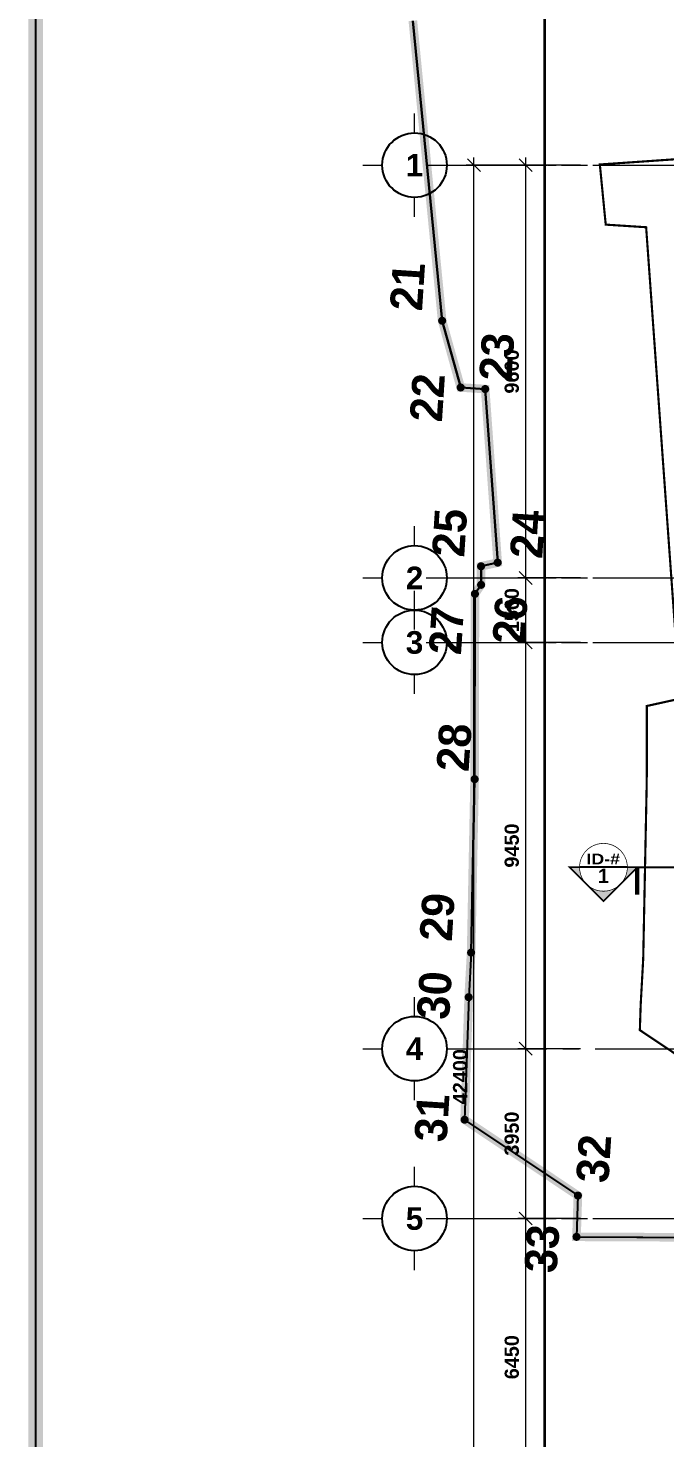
# Model space of a CAD drawing. Header units: millimetres. Extents: x -100356 to 314685, y 446 to 1273965.
# Drawn here: x 17056 to 31847, y 804968 to 837754 of the extents above; entities that cross this region are included whole.
import ezdxf
from ezdxf.enums import TextEntityAlignment as Align
from ezdxf.xclip import XClip

# ---------------------------------------------------------------- set-up
doc = ezdxf.new("R2010")
doc.units = ezdxf.units.MM
doc.header["$XCLIPFRAME"] = 2
for name, pattern in [('20180221 BF$0$Core - tb$0$HIDDEN', [0.375, 0.25, -0.125]), ('20180221 BF$0$DASHDOT', [1, 0.5, -0.25, 0, -0.25]), ('CENTER', [2, 1.25, -0.25, 0.25, -0.25]), ('DASHED', [0.75, 0.5, -0.25]), ('DASHED2', [0.375, 0.25, -0.125]), ('gf$0$CENTER2', [28.574999999999996, 19.05, -3.174999999999999, 3.174999999999999, -3.174999999999999]), ('gf$0$Kume - Grid Line', [10.5, 5.999999999999999, -1.25, 2, -1.25])]:
    doc.linetypes.add(name, pattern=pattern)
doc.layers.get('DEFPOINTS').update_dxf_attribs({"lineweight": 13})
for name, color, linetype in [('20180221 BF$0$10', 1, 'Continuous'), ('20180221 BF$0$sohieu_diem', 2, 'Continuous'), ('20180221 BF$0$TREE', 99, 'Continuous')]:
    doc.layers.add(name, color=color, linetype=linetype)
for name, color, linetype, lineweight in [('20180221 BF$0$setback', 1, 'Continuous', 13), ('20180330-Ascent Plaza-TP-Ban ve so bo$0$KÍNH', 150, 'Continuous', 9), ('A.Concrete', 7, 'Continuous', 25), ('gf$0$A.Axis', 251, 'gf$0$CENTER2', 13), ('GJ', 1, 'Continuous', 13), ('LDIM OUT', 250, 'Continuous', 13), ('LGI', 250, 'CENTER', 9), ('luoicot', 30, 'Continuous', 13), ('net thay', 137, 'Continuous', 15), ('TEXT', 6, 'Continuous', 20), ('TXT', 1, 'Continuous', 25)]:
    doc.layers.add(name, color=color, linetype=linetype, lineweight=lineweight)
doc.layers.add('@area depoint', color=8, linetype='Continuous', lineweight=35, plot=False)
doc.styles.add('20180221 BF$0$VAPTIMN', font='VNI-Aptima-Bold.TTF')
doc.styles.add('ARIAL', font='Font - TrueType - Arial Bold.ttf')
doc.styles.add('PSDG - Title', font='seguisb_0.ttf', dxfattribs={"height": 2.5})
doc.dimstyles.new('TL 150 OUT', dxfattribs={"dimscale": 150, "dimtxt": 2.2, "dimasz": 2, "dimexe": 1.2, "dimexo": 1.5, "dimgap": 1, "dimtad": 1, "dimdec": 0, "dimdsep": 46, "dimtxsty": 'ARIAL', "dimblk": 'OBLIQUE', "dimcen": 2, "dimdle": 1.2, "dimclrd": 256, "dimclre": 256, "dimclrt": 4, "dimaunit": 1, "dimadec": 0, "dimazin": 0, "dimtfac": 1, "dimtdec": 0, "dimtix": 1, "dimtmove": 2, "dimatfit": 3, "dimfxl": 1, "dimtolj": 1, "dimtzin": 0, "dimarcsym": 0})

# ---------------------------------------------------------------- blocks, each defined once
blk = doc.blocks.new('SITE')
at = {"layer": 'GJ', "color": 2, "linetype": 'DASHED2', "ltscale": 200, "const_width": 50, "elevation": -1.948401880183878e-06}
blk.add_lwpolyline([(-42929.46422483271, 10452.99218759465), (-42963.68533213378, 14461.42351759918), (-42977.64461847069, 21429.17296979565), (-50431.95027141494, 21462.52809267398), (-51659.36787492427, 22285.00503719051), (-51639.99238633085, 22871.99381939694), (-51581.4352332644, 23936.57181237929), (-51498.9287116832, 28075.96218796045), (-51495.68302825611, 29824.35185653309), (-50725.33374896401, 29994.35923540604), (-51513.31995665643, 40959.14070212323), (-52452.17168339575, 41019.84180240822), (-52588.71098366374, 42418.67188243719), (-48449.4251354055, 42705.30138665717), (-47305.72664544731, 42675.08318179497), (-44663.63229239447, 42637.51076691056), (-38719.1918957046, 42656.10663358861), (-35209.13193755236, 42660.46846675558), (-34095.90027281136, 42670.90452164086), (-29878.63724851527, 42740.08829556103), (-25969.8822123002, 42803.69467001787)], dxfattribs=at)
blk = doc.blocks.new('*U593')
h = blk.add_hatch(color=256)
h.paths.add_polyline_path([(0, 7.857724105935461), (-3.928862052967588, 3.928862052967673, -0.1989123673796585), (0, 5.556249999999977, -0.198912367379657), (3.928862052967816, 3.928862052967673)])
h.paths.add_polyline_path([(3.928862052967816, 3.928862052967673, -0.198912367379657), (5.556250000000091, -8.526512829121202e-14), (7.857724105935404, -8.526512829121202e-14)])
h.paths.add_polyline_path([(-3.928862052967588, 3.928862052967673), (-7.857724105935404, -5.684341886080801e-14), (-5.556249999999864, -5.684341886080801e-14, -0.1989123673796553)])
at = {"color": 1}
blk.add_line((5.556250000000091, -5.684341886080801e-14), (-5.556249999999864, -5.684341886080801e-14), dxfattribs=at)
for points, const_width in [([(-5.556249999999864, -5.684341886080801e-14), (-7.857724105935404, -5.684341886080801e-14), (0, 7.857724105935461), (7.857724105935404, -8.526512829121202e-14), (5.556250000000091, -8.526512829121202e-14)], 0.396875), ([(7.857724291711129, 6.349999999999937), (7.857724291711129, -8.414203706630119e-14)], 1)]:
    blk.add_lwpolyline(points, dxfattribs=dict(const_width=const_width))
at = {"const_width": 0.1666666666666667}
blk.add_lwpolyline([(-5.556249999999864, -5.684341886080801e-14, -0.414213562373093), (0, 5.556249999999977, -0.414213562373093), (5.556250000000091, -5.684341886080801e-14, -0.414213562373093), (0, -5.556250000000034, -0.414213562373093), (-5.556249999999864, -5.684341886080801e-14, -1.04137911763819)], format="xyb", dxfattribs=at)
at = {"linetype": 'DASHED', "ltscale": 2, "const_width": 0.1}
blk.add_lwpolyline([(5.556250000000091, -5.684341886080801e-14), (7.857724291711129, -8.414203706630119e-14)], dxfattribs=at)
at = {"color": 2, "style": 'PSDG - Title'}
blk.add_attdef('#', text='', height=2.38125, dxfattribs=at).set_placement((0, 1.984374999999943), align=Align.MIDDLE_CENTER)
at = {"color": 2, "style": 'PSDG - Title', "width": 0.9987463435018806}
blk.add_attdef('A100', text='', height=2.38125, dxfattribs=at).set_placement((-3.96875, -3.17500000000004), (3.96875, -3.17500000000004), align=Align.FIT)
blk = doc.blocks.new('SECTION SYMBOL 2')
at = {"layer": 'TXT', "linetype": '20180221 BF$0$Core - tb$0$HIDDEN', "ltscale": 300, "const_width": 50, "elevation": -6.835362139881934e-05}
blk.add_lwpolyline([(76548.48422347303, -10458.68539390172), (-5470.140178640315, -10458.68539390172), (-5470.140178640315, -5227.792374822719), (-37733.1129112466, -5227.792393400334)], dxfattribs=at)
at = {"layer": 'TXT'}
ref = blk.add_blockref('*U593', (-38518.88534041774, -5227.792374822719, -6.835362139881934e-05), dxfattribs=dict(at, xscale=-100, yscale=100, zscale=100, rotation=180))
ref.add_attrib('#', '1', dxfattribs={"layer": '0', "color": 2, "height": 333.3333333333334, "style": 'ARIAL'}).set_placement((-38518.88534041774, -5427.594131305988, -6.835362139881934e-05), align=Align.MIDDLE_CENTER)
ref.add_attrib('A100', 'ID-#', dxfattribs={"layer": '0', "color": 2, "height": 250, "style": 'ARIAL', "width": 1.186701743827141}).set_placement((-38915.76034041774, -5160.292374822719, -6.835362139881934e-05), (-38132.78812915116, -5160.292374822719, -6.835362139881934e-05), align=Align.FIT)
blk = doc.blocks.new('_Oblique')
at = {"color": 0, "linetype": 'ByBlock', "lineweight": -2}
blk.add_line((-0.5, -0.5), (0.5, 0.5), dxfattribs=at)
blk = doc.blocks.new('*D493')
at = {"layer": 'DEFPOINTS', "color": 0, "ltscale": 1000, "transparency": 16777216}
for p in [(2128.778208641686, 9599.999999999973), (3628.778208641686, 9599.999999999973), (2128.778208641686, -2.637534635141493e-11)]:
    blk.add_point(p, dxfattribs=at)
at = {"layer": 'LDIM OUT', "lineweight": -2, "ltscale": 1000, "transparency": 16777216}
for p, q in [((2353.778208641686, 9599.999999999973), (3808.778208641686, 9599.999999999973)), ((3628.778208641689, -180.0000000000262), (3628.778208641686, 9779.999999999973)), ((2353.778208641686, -2.633916359179721e-11), (3808.778208641689, -2.610518174626926e-11))]:
    blk.add_line(p, q, dxfattribs=at)
at = {"layer": 'LDIM OUT', "lineweight": -2, "ltscale": 1000, "transparency": 16777216, "xscale": 300, "yscale": 300, "zscale": 300}
for p, rotation in [((3628.778208641686, 9599.999999999973), 90), ((3628.778208641689, -2.613412795396344e-11), 270)]:
    blk.add_blockref('_Oblique', p, dxfattribs=dict(at, rotation=rotation))
at = {"layer": 'LDIM OUT', "color": 4, "ltscale": 1000, "transparency": 16777216, "insert": (3947.267294589847, 4799.999999999972), "char_height": 330, "attachment_point": 5, "rotation": 270, "style": 'ARIAL'}
blk.add_mtext('\\A1;9600', dxfattribs=at)
blk = doc.blocks.new('*D494')
at = {"layer": 'DEFPOINTS', "color": 0, "ltscale": 1000, "transparency": 16777216}
for p in [(2128.778208641686, 11099.99999999998), (3628.778208641686, 11099.99999999998), (2128.778208641686, 9599.999999999973)]:
    blk.add_point(p, dxfattribs=at)
at = {"layer": 'LDIM OUT', "lineweight": -2, "ltscale": 1000, "transparency": 16777216}
for p, q in [((3628.778208641686, 9419.999999999973), (3628.778208641686, 11279.99999999998)), ((2353.778208641686, 11099.99999999998), (3808.778208641686, 11099.99999999998)), ((2353.778208641686, 9599.999999999973), (3808.778208641686, 9599.999999999973))]:
    blk.add_line(p, q, dxfattribs=at)
at = {"layer": 'LDIM OUT', "lineweight": -2, "ltscale": 1000, "transparency": 16777216, "xscale": 300, "yscale": 300, "zscale": 300}
for p, rotation in [((3628.778208641686, 11099.99999999998), 90), ((3628.778208641686, 9599.999999999973), 270)]:
    blk.add_blockref('_Oblique', p, dxfattribs=dict(at, rotation=rotation))
at = {"layer": 'LDIM OUT', "color": 4, "ltscale": 1000, "transparency": 16777216, "insert": (3947.267294589847, 10349.99999999997), "char_height": 330, "attachment_point": 5, "rotation": 270, "style": 'ARIAL'}
blk.add_mtext('\\A1;1500', dxfattribs=at)
blk = doc.blocks.new('*D495')
at = {"layer": 'DEFPOINTS', "color": 0, "ltscale": 1000, "transparency": 16777216}
for p in [(2128.778208641802, 20550.00148243186), (3628.778208641686, 20550.00148243186), (2128.778208641686, 11099.99999999998)]:
    blk.add_point(p, dxfattribs=at)
at = {"layer": 'LDIM OUT', "lineweight": -2, "ltscale": 1000, "transparency": 16777216}
for p, q in [((3628.778208641689, 10919.99999999998), (3628.778208641686, 20730.00148243186)), ((2353.778208641802, 20550.00148243186), (3808.778208641686, 20550.00148243186)), ((2353.778208641686, 11099.99999999998), (3808.778208641689, 11099.99999999998))]:
    blk.add_line(p, q, dxfattribs=at)
at = {"layer": 'LDIM OUT', "lineweight": -2, "ltscale": 1000, "transparency": 16777216, "xscale": 300, "yscale": 300, "zscale": 300}
for p, rotation in [((3628.778208641686, 20550.00148243186), 90), ((3628.778208641689, 11099.99999999998), 270)]:
    blk.add_blockref('_Oblique', p, dxfattribs=dict(at, rotation=rotation))
at = {"layer": 'LDIM OUT', "color": 4, "ltscale": 1000, "transparency": 16777216, "insert": (3947.267294589849, 15825.00074121592), "char_height": 330, "attachment_point": 5, "rotation": 270, "style": 'ARIAL'}
blk.add_mtext('\\A1;9450', dxfattribs=at)
blk = doc.blocks.new('*D496')
at = {"layer": 'DEFPOINTS', "color": 0, "ltscale": 1000, "transparency": 16777216}
for p in [(2128.778208641802, 24500.00148243185), (3628.778208641686, 24500.00148243185), (2128.778208641802, 20550.00148243186)]:
    blk.add_point(p, dxfattribs=at)
at = {"layer": 'LDIM OUT', "lineweight": -2, "ltscale": 1000, "transparency": 16777216}
for p, q in [((3628.778208641687, 20370.00148243186), (3628.778208641686, 24680.00148243185)), ((2353.778208641802, 24500.00148243185), (3808.778208641686, 24500.00148243185)), ((2353.778208641802, 20550.00148243186), (3808.778208641687, 20550.00148243186))]:
    blk.add_line(p, q, dxfattribs=at)
at = {"layer": 'LDIM OUT', "lineweight": -2, "ltscale": 1000, "transparency": 16777216, "xscale": 300, "yscale": 300, "zscale": 300}
for p, rotation in [((3628.778208641686, 24500.00148243185), 90), ((3628.778208641687, 20550.00148243186), 270)]:
    blk.add_blockref('_Oblique', p, dxfattribs=dict(at, rotation=rotation))
at = {"layer": 'LDIM OUT', "color": 4, "ltscale": 1000, "transparency": 16777216, "insert": (3947.379845749469, 22525.00148243185), "char_height": 330, "attachment_point": 5, "rotation": 270, "style": 'ARIAL'}
blk.add_mtext('\\A1;3950', dxfattribs=at)
blk = doc.blocks.new('*D497')
at = {"layer": 'DEFPOINTS', "color": 0, "ltscale": 1000, "transparency": 16777216}
for p in [(2128.778208641802, 30950.00148243186), (3628.778208641686, 30950.00148243186), (2128.778208641802, 24500.00148243185)]:
    blk.add_point(p, dxfattribs=at)
at = {"layer": 'LDIM OUT', "lineweight": -2, "ltscale": 1000, "transparency": 16777216}
for p, q in [((2353.778208641802, 30950.00148243186), (3808.778208641686, 30950.00148243186)), ((3628.778208641688, 24320.00148243185), (3628.778208641686, 31130.00148243186)), ((2353.778208641802, 24500.00148243185), (3808.778208641688, 24500.00148243185))]:
    blk.add_line(p, q, dxfattribs=at)
at = {"layer": 'LDIM OUT', "lineweight": -2, "ltscale": 1000, "transparency": 16777216, "xscale": 300, "yscale": 300, "zscale": 300}
for p, rotation in [((3628.778208641686, 30950.00148243186), 90), ((3628.778208641688, 24500.00148243185), 270)]:
    blk.add_blockref('_Oblique', p, dxfattribs=dict(at, rotation=rotation))
at = {"layer": 'LDIM OUT', "color": 4, "ltscale": 1000, "transparency": 16777216, "insert": (3947.267294589853, 27725.00148243185), "char_height": 330, "attachment_point": 5, "rotation": 270, "style": 'ARIAL'}
blk.add_mtext('\\A1;6450', dxfattribs=at)
blk = doc.blocks.new('*D509')
at = {"layer": 'DEFPOINTS', "color": 0, "ltscale": 1000, "transparency": 16777216}
for p in [(2128.778208641802, 42399.99999896496), (2128.778208641686, -2.637534635141493e-11), (4828.778208641861, -2.594115323600221e-11)]:
    blk.add_point(p, dxfattribs=at)
at = {"layer": 'LDIM OUT', "lineweight": -2, "ltscale": 1000, "transparency": 16777216}
for p, q in [((2353.778208641802, 42399.99999896496), (5008.778208641852, 42399.99999896496)), ((4828.778208641852, 42579.99999896496), (4828.778208641861, -180.0000000000259)), ((2353.778208641686, -2.633916359179721e-11), (5008.778208641861, -2.591220702830803e-11))]:
    blk.add_line(p, q, dxfattribs=at)
at = {"layer": 'LDIM OUT', "lineweight": -2, "ltscale": 1000, "transparency": 16777216, "xscale": 300, "yscale": 300, "zscale": 300}
for p, rotation in [((4828.778208641852, 42399.99999896496), 90), ((4828.778208641861, -2.594115323600221e-11), 270)]:
    blk.add_blockref('_Oblique', p, dxfattribs=dict(at, rotation=rotation))
at = {"layer": 'LDIM OUT', "color": 4, "ltscale": 1000, "transparency": 16777216, "insert": (5147.267294590019, 21199.99999948246), "char_height": 330, "attachment_point": 5, "rotation": 270, "style": 'ARIAL'}
blk.add_mtext('\\A1;42400', dxfattribs=at)
blk = doc.blocks.new('BLOCK TRUC')
for p, q in [((-0.0001305016048718244, 499.9999999999818), (-0.0002088025503326207, 799.9999999999709)), ((499.9999999999709, 0.0001305015721300151), (800, 0.0002088025175908115)), ((-799.9999999999127, -0.0002088025212287903), (-499.9999999999709, -0.0001305015794059727)), ((0.0002088025212287903, -800.0000000000327), (0.0001305016339756548, -499.9999999999818))]:
    blk.add_line(p, q)
at = {"lineweight": 25}
blk.add_circle((0, 0), 500, dxfattribs=at)
at = {"style": 'ARIAL'}
blk.add_attdef('1-2', text='', height=350, rotation=1.495437902262523e-05, dxfattribs=at).set_placement((0, 0), align=Align.MIDDLE_CENTER)
blk = doc.blocks.new('20180221 BF$0$hientrang')
at = {"layer": '20180221 BF$0$10', "color": 1, "linetype": 'Continuous'}
for p, q in [((-71608.37706440318, 106511.7644104952, -1.66046221314579e-06), (-64686.94851467509, 107632.981085066, -1.446012014104053e-06)), ((-77899.85688678871, 105349.7482127215, -1.85614663636946e-06), (-82200.19609031215, 105085.2057113125, -1.987110874508745e-06)), ((-86230.42128909775, 104910.3204710137, -2.109464309108457e-06), (-82200.19609031215, 105085.2057113125, -1.987110874508745e-06))]:
    blk.add_line(p, q, dxfattribs=at)
at = {"layer": '20180221 BF$0$10', "color": 1}
for p, q in [((-64686.94851514074, 107632.9810850667, -1.44601201411808e-06), (-71608.37706451997, 106511.7644102626, -1.660462213150533e-06)), ((-71608.37706451997, 106511.7644102626, -1.660462213150533e-06), (-73129.04848191817, 105983.6939227391, -1.709061617132139e-06)), ((-73129.04848191817, 105983.6939227391, -1.709061617132139e-06), (-73129.77188895695, 105413.6943814919, -1.712085123098728e-06)), ((-77899.85688690498, 105349.7482127211, -1.85614663637297e-06), (-82200.19610032463, 105085.2057108592, -1.987110874812796e-06)), ((-77680.02205133095, 105219.4691080273, -1.850208986678173e-06), (-77899.85688690498, 105349.7482127211, -1.85614663637297e-06)), ((-77249.98432364347, 105248.9233555457, -1.837096649678159e-06), (-77680.02205133095, 105219.4691080273, -1.850208986678173e-06)), ((-77140.46668372146, 104868.7840568245, -1.835798709715267e-06), (-77249.98432364347, 105248.9233555457, -1.837096649678159e-06)), ((-73129.77188895695, 105413.6943814919, -1.712085123098728e-06), (-77140.46668372146, 104868.7840568245, -1.835798709715267e-06)), ((-82200.19610032463, 105085.2057108592, -1.987110874812796e-06), (-86230.4212903785, 104910.3204707825, -2.109464309148261e-06)), ((-90120.54506992339, 104815.2574872074, -2.227176069403703e-06), (-91714.02121970389, 102077.2776187775, -2.289606850795287e-06)), ((-87270.43313768192, 104901.6403793791, -2.140846035044285e-06), (-90120.54506992339, 104815.2574872074, -2.227176069403703e-06)), ((-86230.4212903785, 104910.3204707825, -2.109464309148261e-06), (-87270.43313768192, 104901.6403793791, -2.140846035044285e-06)), ((-91714.02121970389, 102077.2776187775, -2.289606850795287e-06), (-92674.05852058274, 102048.4960128912, -2.31868476618775e-06)), ((-92674.05852058274, 102048.4960128912, -2.31868476618775e-06), (-92311.86399953536, 95898.03138566099, -2.340161023083886e-06))]:
    blk.add_line(p, q, dxfattribs=at)
at = {"layer": '20180221 BF$0$10', "color": 1, "linetype": 'Continuous'}
for points, elevation in [([(-77899.85688678871, 105349.7482127215), (-77680.02205156442, 105219.4691077947), (-77249.98432375991, 105248.9233555457), (-77140.46668383805, 104868.7840565916), (-73129.77188895643, 105413.6943817251), (-73129.04848191817, 105983.6939227391), (-71608.37706440318, 106511.7644104952)], -1.66046221314579e-06), ([(-90120.5450698068, 104815.2574872069), (-91714.02121958748, 102077.2776187773), (-92674.05852046615, 102048.496012891), (-92311.86399965186, 95898.03138566134)], -2.340161023087396e-06), ([(-86230.42128909775, 104910.3204710137), (-87270.43314280378, 104901.6403796183), (-90120.5450698068, 104815.2574872069)], -2.227176069400193e-06)]:
    blk.add_lwpolyline(points, dxfattribs=dict(at, elevation=elevation))
at = {"layer": '20180221 BF$0$setback', "color": 1, "linetype": '20180221 BF$0$DASHDOT', "ltscale": 200, "const_width": 199.9999999999989, "elevation": -1.53136088444266e-06}
blk.add_lwpolyline([(-64686.94851514074, 107632.9810850667), (-71608.37706451997, 106511.7644102626), (-73129.04848191817, 105983.6939227391), (-73129.77188895695, 105413.6943814919), (-77140.46668372146, 104868.7840565916), (-77249.98432364347, 105248.9233555457), (-77680.02205133153, 105219.4691077945), (-77899.85688678871, 105349.7482127215), (-82200.19610381714, 105085.205710631), (-86230.42128828267, 104910.3204712458), (-87270.43313686637, 104901.6403796111), (-90120.5450698068, 104815.2574872069), (-91714.02121947054, 102077.2776190099), (-92674.05852046615, 102048.496012891), (-92311.86399965215, 95898.03138542868), (-95312.11534694565, 95701.83895285951), (-99272.48028293074, 95416.86495888885), (-103262.7181827744, 95231.9289630623), (-108843.360956759, 94729.01114795636), (-111843.510832847, 94612.81864924676), (-113703.7250930925, 94445.17937762529), (-110539.5391252695, 43325.99325691804), (-98301.24391884258, 45605.8400378988), (-91529.78281577869, 9755.653253143071)], dxfattribs=at)
at = {"layer": '20180221 BF$0$sohieu_diem', "color": 3, "const_width": 93.75093750937491}
for points, elevation in [([(-71655.2524955732, 106511.8239015681, 1), (-71561.50163346686, 106511.7049189571, 1)], -1.659050149052722e-06), ([(-73175.92391297146, 105983.7534140443, 1), (-73082.17305086512, 105983.6344314337, 1)], -1.707649553034328e-06), ([(-77946.73231784202, 105349.8077040265, 1), (-77852.98145573569, 105349.688721416, 1)], -1.854734572271648e-06), ([(-77726.89748238487, 105219.5285991001, 1), (-77633.14662027836, 105219.409616489, 1)], -1.848796922581595e-06), ([(-77296.85975469666, 105248.9828468507, 1), (-77203.10889259021, 105248.8638642402, 1)], -1.835684585580348e-06), ([(-73176.64732001006, 105413.7538727973, 1), (-73082.89645790373, 105413.6348901865, 1)], -1.710673059000917e-06), ([(-87317.30856791977, 104901.6998709162, 1), (-87223.55770581326, 104901.5808883059, 1)], -2.139433970920683e-06), ([(-86277.29671933589, 104910.3799625508, 1), (-86183.54585722933, 104910.2609799401, 1)], -2.108052244984856e-06), ([(-82247.07153487037, 105085.2652019362, 1), (-82153.3206727638, 105085.1462193257, 1)], -1.985698810821426e-06), ([(-77187.34211477468, 104868.8435478971, 1), (-77093.59125266841, 104868.724565286, 1)], -1.834386645618689e-06), ([(-90167.42050086008, 104815.3169785123, 1), (-90073.66963875346, 104815.1979959014, 1)], -2.225764005302382e-06), ([(-92720.93395151937, 102048.5555041963, 1), (-92627.18308941304, 102048.4365215856, 1)], -2.317272702086429e-06), ([(-91760.8966505237, 102077.3371103156, 1), (-91667.14578841726, 102077.2181277049, 1)], -2.288194786689222e-06)]:
    blk.add_lwpolyline(points, format="xyb", close=True, dxfattribs=dict(at, elevation=elevation))
at = {"layer": '20180221 BF$0$sohieu_diem', "color": 3, "style": '20180221 BF$0$VAPTIMN'}
for s, p in [('21', (-71423.43159447779, 106993.0376957384, -1.65235526202057e-06)), ('22', (-73972.4404413054, 106368.3213784841, -1.732447878291139e-06)), ('27', (-79349.32925833378, 105584.2301037078, -1.898585058083483e-06)), ('25', (-77076.28585965437, 105653.4109293654, -1.829732941720892e-06)), ('31', (-90681.93308842374, 105202.9647147304, -2.242049209012675e-06)), ('30', (-87834.22651158506, 105326.9907039047, -2.155593414459236e-06)), ('29', (-86013.91041717993, 105376.0401715945, -2.100488186197112e-06)), ('28', (-82050.00435240939, 105235.0167176845, -1.981796602389189e-06)), ('23', (-72922.053061035, 104818.971329744, -1.708958370685225e-06)), ('26', (-79011.66622484318, 104122.3569544508, -1.896109581594297e-06)), ('24', (-76996.5755705947, 103843.1494237189, -1.836864364262051e-06)), ('33', (-93557.1346667854, 102460.0137777698, -2.343125120679267e-06)), ('32', (-91392.05252251212, 101391.1224824248, -2.28351919557235e-06))]:
    blk.add_text(s, height=750.0075000750003, rotation=359.9272838922649, dxfattribs=at).set_placement(p)
blk = doc.blocks.new('gf$0$grid tower-gf')
at = {"layer": 'gf$0$A.Axis', "linetype": 'gf$0$Kume - Grid Line', "lineweight": 9, "ltscale": 100}
for p, q in [((48341.18399926659, 13399.9365124742), (-14918.79991812457, 13399.93651247438)), ((48341.18399926648, -0.06496995770430658), (-14918.79991812457, -0.06496995747147594)), ((48341.18399926648, -1500.064969957704), (-14918.79991812457, -1500.064969957501)), ((48341.18399926653, -11100.06496995769), (-14918.79991812457, -11100.0649699575))]:
    blk.add_line(p, q, dxfattribs=at)
blk = doc.blocks.new('X-GRID')
at = {"layer": 'LGI', "ltscale": 1500}
for p, q in [((5008.778208642208, 24500.00148243189), (-57318.59826279094, 24500.00148243203)), ((5008.778208642208, 20550.00148243189), (-25023.159862431, 20550.00148243194)), ((5008.778208642092, 11099.99999999999), (-57318.59826279094, 11100.00000000015)), ((5008.778208642092, 9599.999999999978), (-57318.59826279094, 9600.000000000144)), ((5008.778208642092, -1.2732925824821e-11), (-57318.59826279094, 1.482476363889873e-10))]:
    blk.add_line(p, q, dxfattribs=at)
at = {"xscale": 1.5, "yscale": 1.5, "zscale": 1.5, "rotation": 180}
for p, values in [((6208.778208642208, 24500.00179563557), {'1-2': '5'}), ((6208.778208642092, 20550.00179563557), {'1-2': '4'}), ((6208.778208642092, 11100.00031320368), {'1-2': '3'}), ((6208.778208642092, 9600.000313203713), {'1-2': '2'}), ((6208.778208642092, 0.0003132036763418), {'1-2': '1'})]:
    blk.add_blockref('BLOCK TRUC', p, dxfattribs=at).add_auto_attribs(values)
at = {"layer": 'LDIM OUT', "ltscale": 1000}
for base, p1, p2, picture, middle in [((4828.778208641861, -2.594115323600221e-11), (2128.778208641801, 42399.99999896494), (2128.778208641685, -2.637534635141492e-11), '*D509', (5147.267294590019, 21199.99999948246)), ((3628.778208641686, 30950.00148243186), (2128.778208641801, 24500.00148243184), (2128.778208641801, 30950.00148243184), '*D497', (3947.267294589853, 27725.00148243185)), ((3628.778208641686, 24500.00148243185), (2128.778208641801, 20550.00148243186), (2128.778208641801, 24500.00148243184), '*D496', (3947.379845749469, 22525.00148243185)), ((3628.778208641686, 20550.00148243186), (2128.778208641685, 11099.99999999998), (2128.778208641801, 20550.00148243186), '*D495', (3947.267294589849, 15825.00074121592)), ((3628.778208641686, 11099.99999999998), (2128.778208641685, 9599.999999999969), (2128.778208641685, 11099.99999999998), '*D494', (3947.267294589847, 10349.99999999997)), ((3628.778208641686, 9599.999999999973), (2128.778208641685, -2.637534635141492e-11), (2128.778208641685, 9599.999999999969), '*D493', (3947.267294589847, 4799.999999999972))]:
    dim = blk.add_linear_dim(base=base, p1=p1, p2=p2, angle=90, dimstyle='TL 150 OUT', override={"dimtad": 4}, dxfattribs=at)
    dim.commit()
    dim.dimension.update_dxf_attribs({"geometry": picture, "text_midpoint": middle})
blk = doc.blocks.new('A$C60262ED2')
at = {"rotation": 180}
blk.add_blockref('X-GRID', (7408.778555928438, 51484.01189456624, 6.706806565628017e-05), dxfattribs=at)
blk = doc.blocks.new('column')
at = {"layer": 'luoicot', "ltscale": 0.5}
blk.add_blockref('A$C60262ED2', (-47108.64113252342, -40383.94843114301, -6.68157683473537e-05), dxfattribs=at)

msp = doc.modelspace()

# ---------------------------------------------------------------- linework, layer by layer
at = {"layer": '@area depoint', "ltscale": 0.5, "elevation": 6.889416706986018e-05}
msp.add_lwpolyline([(29051.65722044219, 777055.1285755237), (88451.65722044218, 777055.1285755237), (88451.65722044218, 861055.1285755237), (29051.65722044219, 861055.1285755237)], close=True, dxfattribs=at)
at = {"layer": 'DEFPOINTS', "const_width": 345.1428275112898, "elevation": 6.889417565665839e-05}
msp.add_lwpolyline([(17228.67076828202, 769884.0602875481), (17228.67076828202, 870665.7659208446), (159772.6585304444, 870665.7659208446), (159772.6585304444, 769884.0602875481)], close=True, dxfattribs=at)
at = {"layer": 'net thay', "ltscale": 0.5, "elevation": 6.889416706986018e-05}
msp.add_lwpolyline([(155051.6572204422, 777055.1285755237), (155051.6572204422, 866155.1285755237), (29051.65722044219, 866155.1285755237), (29051.65722044219, 777055.1285755237)], close=True, dxfattribs=at)

# ---------------------------------------------------------------- block references
at = {"layer": '20180221 BF$0$TREE'}
ref = msp.add_blockref('20180221 BF$0$hientrang', (137502.2644682878, 895676.4256591527, 6.882658044175619e-05), dxfattribs=dict(at, rotation=86.37342821610302))
XClip(ref).set_block_clipping_path([(-133148.1755428242, 112075.9558377523), (-124131.7889780848, -30182.587738563365), (-23551.898604514776, -23807.805954292417), (-32568.285169254174, 118450.73762202327)])
at = {"layer": '20180330-Ascent Plaza-TP-Ban ve so bo$0$KÍNH', "rotation": 180}
msp.add_blockref('gf$0$grid tower-gf', (74640.68223605088, 823468.1904218246, 6.591265602531721e-05), dxfattribs=at)
at = {"layer": 'A.Concrete'}
msp.add_blockref('column', (71940.74728158994, 823468.3218504374, 6.864187834772932e-05), dxfattribs=at)
at = {"layer": 'GJ'}
msp.add_blockref('SITE', (82927.04390989208, 792165.4681727872, 6.734725629129712e-05), dxfattribs=at)
at = {"layer": 'TEXT'}
msp.add_blockref('SECTION SYMBOL 2', (68940.88504401564, 823465.2671259283, 6.785043884505823e-05), dxfattribs=at)

doc.saveas('drawing.dxf')
